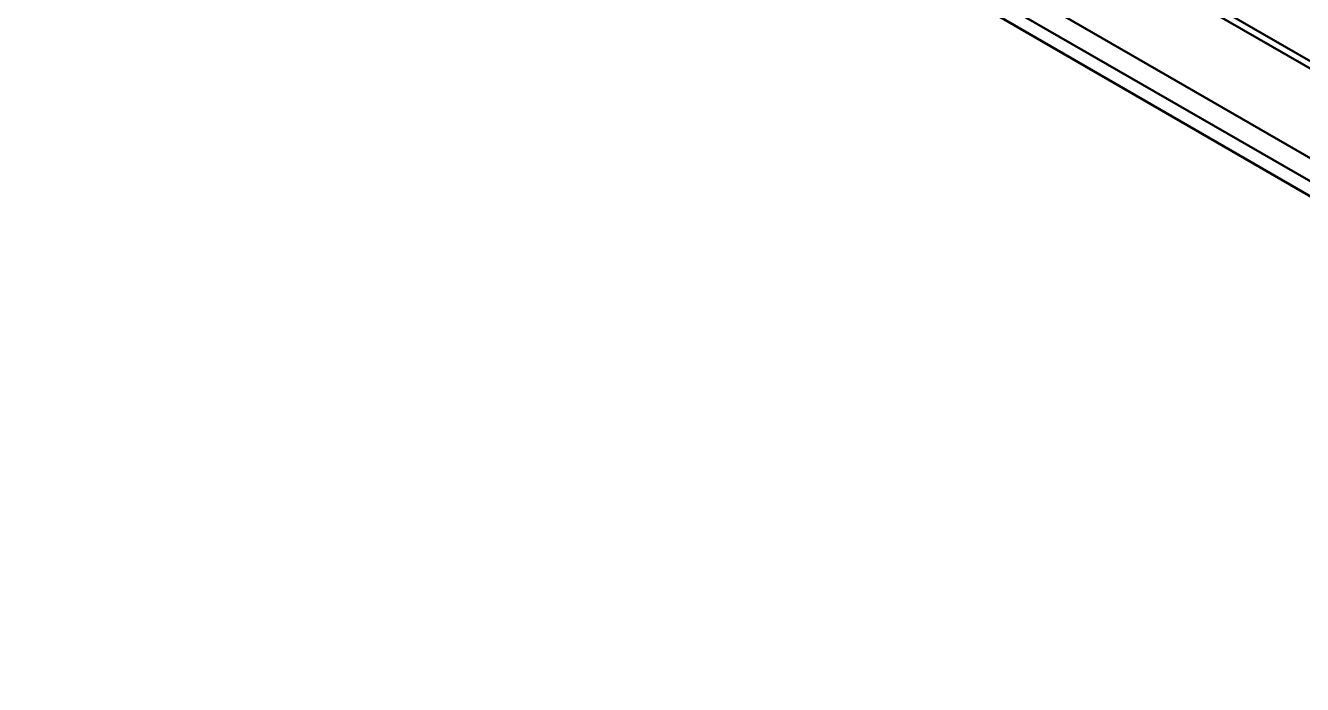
# Model space of a CAD drawing. Header units: millimetres. Extents: x 3324 to 4967, y 672 to 1683.
# Drawn here: x 4147.5 to 4260.5, y 1403.2 to 1461.5 of the extents above; entities that cross this region are included whole.
import ezdxf

# ---------------------------------------------------------------- set-up
doc = ezdxf.new("R2010")
doc.units = ezdxf.units.MM
doc.header["$LTSCALE"] = 1.8
doc.layers.add('외형선(ISO)', color=7, linetype='Continuous', lineweight=50)

msp = doc.modelspace()

# ---------------------------------------------------------------- linework, layer by layer
at = {"layer": '외형선(ISO)'}
for p, q in [((4335.971, 1404.494), (4147.457, 1513.333)), ((4337.173, 1405.841), (4149.79, 1514.027)), ((4147.457, 1512.027), (4335.971, 1403.188)), ((4195.328, 1496.309), (4330.456, 1418.293)), ((4330.456, 1417.64), (4194.762, 1495.982))]:
    msp.add_line(p, q, dxfattribs=at)

doc.saveas('drawing.dxf')
